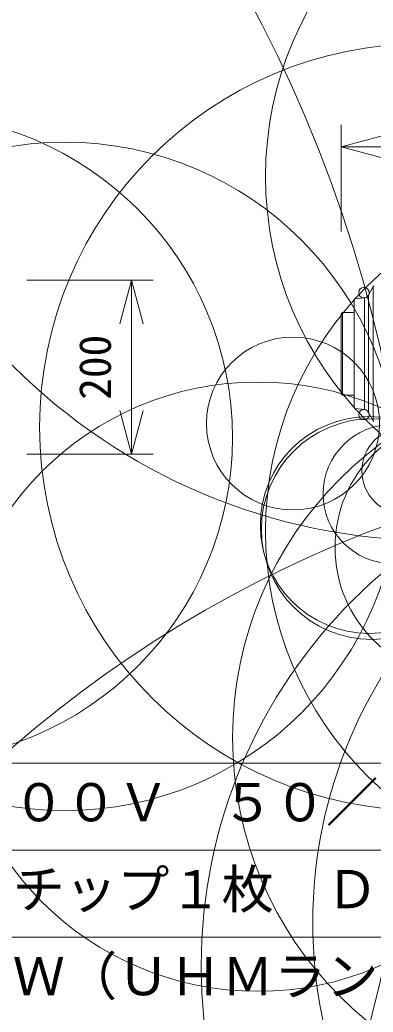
# Model space of a CAD drawing. Units: millimetres, scale not verified. Extents: x -582 to 628, y -290 to 327.
# Drawn here: x -10.6 to 9.7, y -15.8 to 41.3 of the extents above; entities that cross this region are included whole.
import ezdxf
from ezdxf.enums import TextEntityAlignment as Align

# ---------------------------------------------------------------- set-up
doc = ezdxf.new("R2010")
doc.units = ezdxf.units.MM
doc.header["$LTSCALE"] = 0.125
for name, color, linetype, lineweight in [('0-0_0', 7, 'Continuous', 20), ('0-2_WAKU', 1, 'Continuous', 18), ('0-4_GAIKEI', 1, 'Continuous', 18), ('0-5_SUNPO', 7, 'Continuous', 20)]:
    doc.layers.add(name, color=color, linetype=linetype, lineweight=lineweight)
doc.layers.add('0-1_MOJI1', color=7, linetype='Continuous')
doc.styles.add('ＭＳ ゴシック', font='')
doc.styles.get('ＭＳ ゴシック').set_extended_font_data('MS Gothic')

# ---------------------------------------------------------------- blocks, each defined once
blk = doc.blocks.new('_Open30')
at = {"layer": '0-0_0'}
blk.add_line((0, 0), (-1, 0), dxfattribs=at)
blk.add_lwpolyline([(-1, 0.26795), (0, 0), (-1, -0.26795)], dxfattribs=at)
blk = doc.blocks.new('D2')
at = {"layer": '0-5_SUNPO'}
for p, q in [((54.3148, 339.7787), (61.5648, 339.7787)), ((60.3148, 337.2787), (60.3148, 332.2788)), ((54.3148, 329.7788), (61.5648, 329.7788))]:
    blk.add_line(p, q, dxfattribs=at)
at = {"layer": '0-5_SUNPO', "xscale": 2.5, "yscale": 2.5}
for p, rotation in [((60.3148, 339.7787), 90), ((60.3148, 329.7788), 270)]:
    blk.add_blockref('_Open30', p, dxfattribs=dict(at, rotation=rotation))
at = {"layer": '0-5_SUNPO', "style": 'ＭＳ ゴシック'}
blk.add_text('200', height=1.833, rotation=90, dxfattribs=at).set_placement((59.6898, 332.9037), align=Align.BOTTOM_LEFT)
blk = doc.blocks.new('D3')
at = {"layer": '0-5_SUNPO'}
for p, q in [((72.3705, 342.583), (72.3705, 348.708)), ((100.1457, 342.583), (100.1457, 348.708)), ((74.8705, 347.458), (97.6457, 347.458))]:
    blk.add_line(p, q, dxfattribs=at)
at = {"layer": '0-5_SUNPO', "xscale": 2.5, "yscale": 2.5, "rotation": 180}
blk.add_blockref('_Open30', (72.3705, 347.458), dxfattribs=at)
at = {"layer": '0-5_SUNPO', "xscale": 2.5, "yscale": 2.5}
blk.add_blockref('_Open30', (100.1457, 347.458), dxfattribs=at)
at = {"layer": '0-5_SUNPO', "style": 'ＭＳ ゴシック'}
blk.add_text('556', height=1.833, dxfattribs=at).set_placement((84.3831, 348.083), align=Align.BOTTOM_LEFT)

msp = doc.modelspace()

# ---------------------------------------------------------------- linework, layer by layer
at = {"layer": '0-2_WAKU', "color": 4}
msp.add_line((62.5093, -1.5022), (-62.4907, -1.5022), dxfattribs=at)
at = {"layer": '0-2_WAKU'}
for p, q in [((-62.4907, -6.5022), (62.5093, -6.5022)), ((-62.4907, -11.5022), (62.5093, -11.5022))]:
    msp.add_line(p, q, dxfattribs=at)
at = {"layer": '0-4_GAIKEI', "color": 7}
for p, q in [((9.7043, 25.9205), (9.445, 25.4232)), ((9.7555, 25.9522), (9.7043, 25.9205)), ((8.6418, 25.1752), (8.6205, 25.1516)), ((8.6205, 25.1516), (8.6205, 18.9516)), ((9.2103, 25.2635), (8.6702, 25.2067)), ((7.9534, 24.4266), (7.8784, 24.3516)), ((7.8784, 19.7512), (7.8784, 24.3516)), ((8.6205, 24.4266), (7.9534, 24.4266)), ((8.6205, 18.9516), (8.6418, 18.9279)), ((8.6702, 18.8964), (9.2103, 18.8396)), ((9.445, 18.6799), (9.7043, 18.1826)), ((9.7043, 18.1826), (9.7555, 18.1509))]:
    msp.add_line(p, q, dxfattribs=at)
at = {"layer": '0-4_GAIKEI'}
for p, q in [((9.7043, 25.9205), (9.7043, 18.1826)), ((9.2108, 25.2635), (9.2108, 18.8396)), ((9.445, 25.4232), (9.445, 18.6799)), ((7.9534, 24.4266), (7.9534, 19.6762))]:
    msp.add_line(p, q, dxfattribs=at)
at = {"layer": '0-4_GAIKEI', "color": 7}
msp.add_lwpolyline([(8.6205, 19.6762), (7.9534, 19.6762), (7.8784, 19.7512)], dxfattribs=at)
at = {"layer": '0-4_GAIKEI'}
for centre, radius in [((-273.7739, 18.5959), 308.4259), ((-262.7336, 18.5961), 297.4007), ((-99.7238, 18.3124), 134.3757), ((-68.6243, 4.1799), 80.8031), ((-3.8218, 17.9853), 38.4881), ((12.6031, 17.8357), 22.0478), ((-16.9778, 17.2219), 18.6068), ((-8.0016, 14.9948), 19.2233), ((5.1082, 18.0358), 4.9683), ((9.6384, 11.9629), 6.349), ((15.0843, 10.9226), 7.5661), ((10.8334, 13.9869), 3.9985), ((11.5523, 15.3086), 2.494), ((35.0837, -53.7201), 70.3409), ((29.5843, -13.1513), 29.7469), ((33.5032, -10.6716), 27.2605)]:
    msp.add_circle(centre, radius, dxfattribs=at)
at = {"layer": '0-4_GAIKEI', "color": 7}
for centre, radius in [((13.2615, 45.5942), 34.2828), ((23.4327, 32.2458), 19.9032), ((23.4327, 11.8573), 19.9032), ((9.1789, 25.5618), 0.3), ((22.7005, -0.0289), 21.0597), ((3.0854, 2.9037), 17.5187), ((9.1789, 18.5412), 0.3001), ((9.4704, 12.2048), 6.2369)]:
    msp.add_circle(centre, radius, dxfattribs=at)
for centre, start, end in [((9.179, 25.5619), 320.16561, 332.45904), ((9.179, 18.5412), 27.54096, 39.85472)]:
    msp.add_arc(centre, 0.3, start, end, dxfattribs=at)

# ---------------------------------------------------------------- block references
at = {"layer": '0-5_SUNPO'}
for name in ['D3', 'D2']:
    msp.add_blockref(name, (-64.4907, -313.5022), dxfattribs=at)

# ---------------------------------------------------------------- texts
at = {"layer": '0-1_MOJI1', "style": 'ＭＳ ゴシック'}
for s, p in [('ＡＣ１００Ｖ\u3000５０／６０Ｈｚ', (-19.9907, -5.5022)), ('ＤＬＰチップ１枚\u3000ＤＬＰ方式', (-19.9907, -10.5022)), ('４２０Ｗ（ＵＨＭランプ\u3000２灯式）\u3000', (-19.9907, -15.5022))]:
    msp.add_text(s, height=2.199, dxfattribs=at).set_placement(p, align=Align.BOTTOM_LEFT)

doc.saveas('drawing.dxf')
